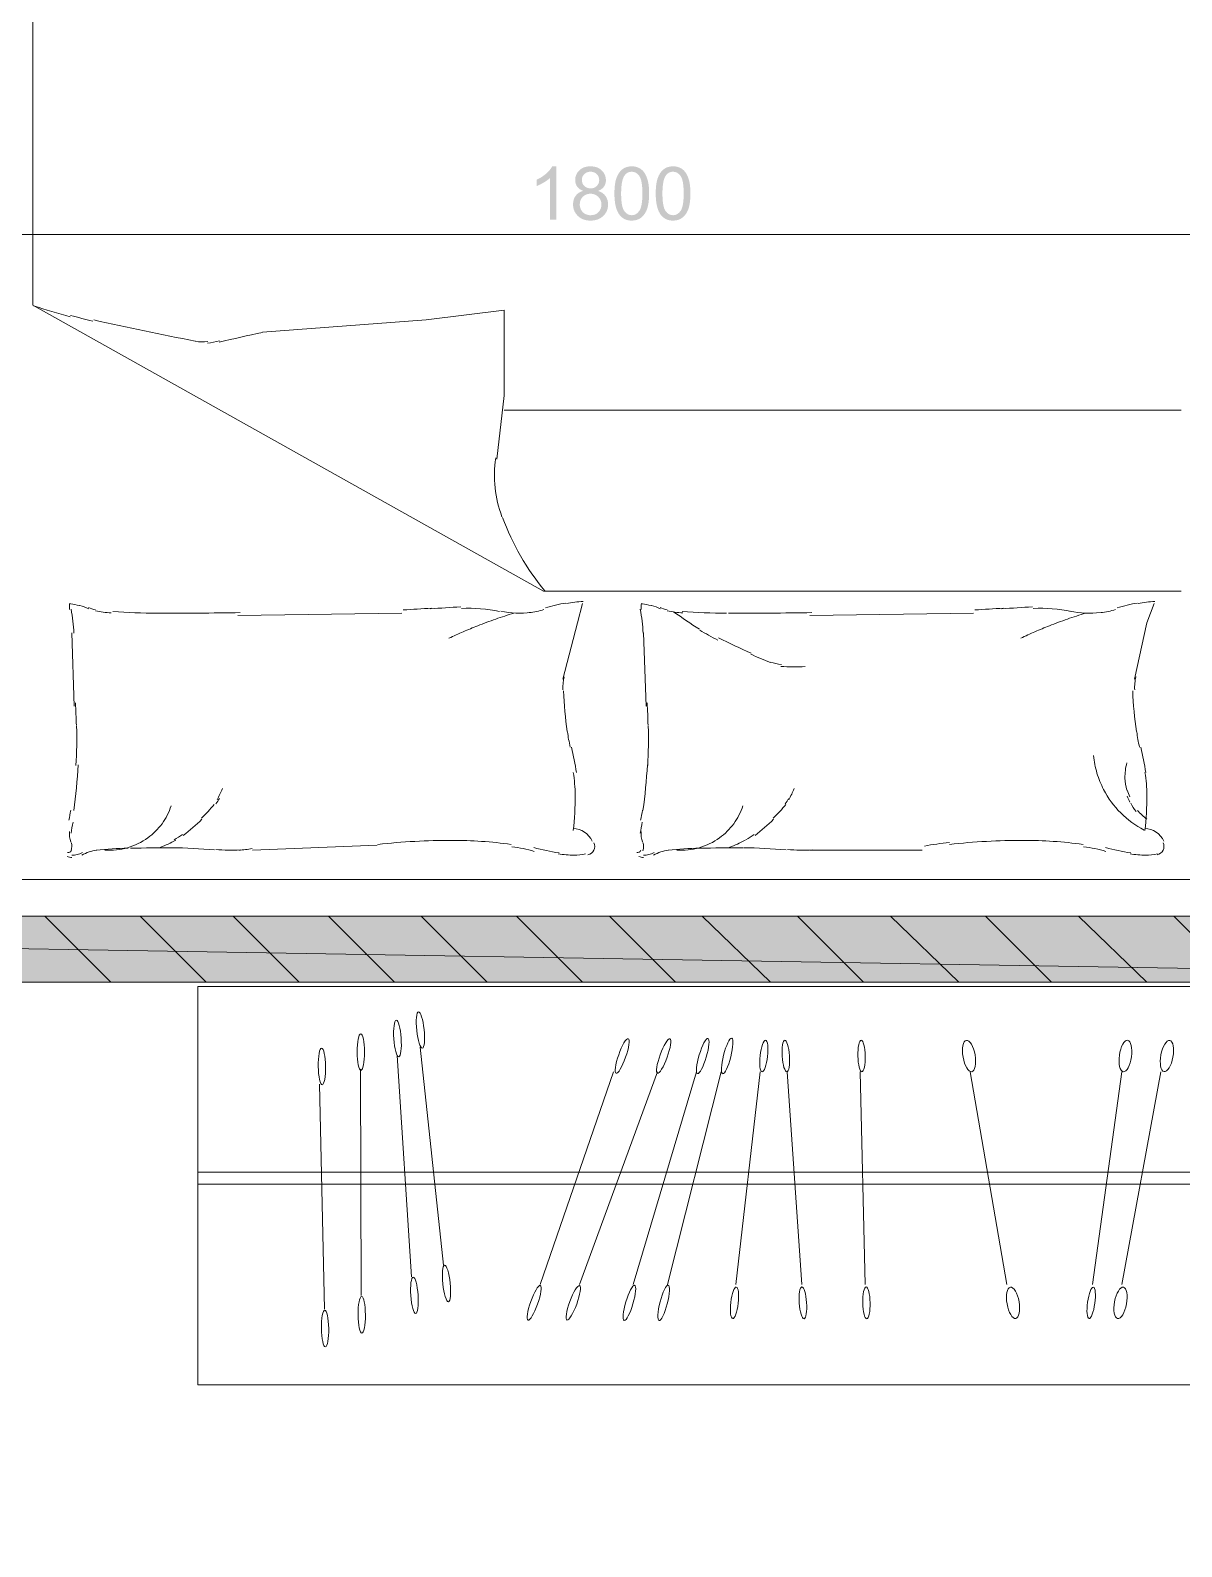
# Model space of a CAD drawing. Header units: inches. Extents: x 23 to 314, y 14 to 225.
# Drawn here: x 231.74 to 255.76, y 89.23 to 120.85 of the extents above; entities that cross this region are included whole.
import ezdxf

# ---------------------------------------------------------------- set-up
doc = ezdxf.new("R2010")
doc.units = ezdxf.units.IN
for name, color, linetype in [('BUYSER', 7, 'Continuous'), ('DIM', 7, 'Continuous'), ('KAHUYQNER', 7, 'Continuous'), ('walls', 7, 'Continuous')]:
    doc.layers.add(name, color=color, linetype=linetype)

msp = doc.modelspace()

# ---------------------------------------------------------------- hatches: boundary and pattern name
at = {"layer": 'BUYSER', "true_color": 0x939598, "transparency": 33554687}
msp.add_hatch(color=252, dxfattribs=at).paths.add_polyline_path([(273.026, 101.002), (191.222, 101.002), (191.222, 102.379), (273.026, 102.379)], flags=0)
at = {"layer": 'DIM', "true_color": 0x6ec1dd, "transparency": 33554687}
h = msp.add_hatch(color=133, dxfattribs=at)
edge = h.paths.add_edge_path(flags=0)
edge.add_spline(control_points=[(242.717, 116.905), (242.717, 116.905), (242.581, 116.905), (242.581, 116.905), (242.581, 116.905), (242.581, 117.772), (242.581, 117.772), (242.549, 117.742), (242.506, 117.711), (242.452, 117.68), (242.399, 117.648), (242.351, 117.624), (242.308, 117.608), (242.308, 117.608), (242.308, 117.74), (242.308, 117.74), (242.384, 117.776), (242.451, 117.819), (242.508, 117.87), (242.564, 117.92), (242.605, 117.97), (242.629, 118.018), (242.629, 118.018), (242.717, 118.018), (242.717, 118.018), (242.717, 118.018), (242.717, 116.905), (242.717, 116.905)], knot_values=[0, 0, 0, 0, 1, 1, 1, 2, 2, 2, 3, 3, 3, 4, 4, 4, 5, 5, 5, 6, 6, 6, 7, 7, 7, 8, 8, 8, 9, 9, 9, 9], degree=3, periodic=1)
h = msp.add_hatch(color=133, dxfattribs=at)
edge = h.paths.add_edge_path(flags=0)
edge.add_spline(control_points=[(243.275, 117.506), (243.22, 117.526), (243.178, 117.556), (243.15, 117.594), (243.123, 117.632), (243.109, 117.678), (243.109, 117.732), (243.109, 117.812), (243.138, 117.88), (243.196, 117.935), (243.254, 117.991), (243.331, 118.018), (243.427, 118.018), (243.525, 118.018), (243.603, 117.99), (243.661, 117.934), (243.72, 117.878), (243.75, 117.809), (243.75, 117.729), (243.75, 117.678), (243.736, 117.633), (243.71, 117.595), (243.683, 117.557), (243.642, 117.527), (243.586, 117.506), (243.654, 117.484), (243.706, 117.449), (243.742, 117.399), (243.777, 117.349), (243.795, 117.29), (243.795, 117.222), (243.795, 117.127), (243.761, 117.048), (243.694, 116.983), (243.627, 116.918), (243.539, 116.886), (243.43, 116.886), (243.321, 116.886), (243.232, 116.918), (243.165, 116.983), (243.098, 117.048), (243.064, 117.129), (243.064, 117.225), (243.064, 117.297), (243.082, 117.357), (243.119, 117.405), (243.155, 117.454), (243.207, 117.488), (243.275, 117.506)], knot_values=[0, 0, 0, 0, 1, 1, 1, 2, 2, 2, 3, 3, 3, 4, 4, 4, 5, 5, 5, 6, 6, 6, 7, 7, 7, 8, 8, 8, 9, 9, 9, 10, 10, 10, 11, 11, 11, 12, 12, 12, 13, 13, 13, 14, 14, 14, 15, 15, 15, 16, 16, 16, 16], degree=3, periodic=1)
edge = h.paths.add_edge_path(flags=0)
edge.add_spline(control_points=[(243.204, 117.225), (243.204, 117.187), (243.213, 117.149), (243.231, 117.113), (243.249, 117.076), (243.277, 117.047), (243.313, 117.027), (243.35, 117.008), (243.389, 116.998), (243.431, 116.998), (243.497, 116.998), (243.55, 117.019), (243.593, 117.06), (243.635, 117.102), (243.656, 117.156), (243.656, 117.22), (243.656, 117.285), (243.634, 117.339), (243.59, 117.382), (243.546, 117.425), (243.492, 117.447), (243.427, 117.447), (243.363, 117.447), (243.311, 117.426), (243.268, 117.383), (243.225, 117.341), (243.204, 117.288), (243.204, 117.225)], knot_values=[0, 0, 0, 0, 1, 1, 1, 2, 2, 2, 3, 3, 3, 4, 4, 4, 5, 5, 5, 6, 6, 6, 7, 7, 7, 8, 8, 8, 9, 9, 9, 9], degree=3, periodic=1)
edge = h.paths.add_edge_path(flags=0)
edge.add_spline(control_points=[(243.248, 117.737), (243.248, 117.685), (243.265, 117.642), (243.298, 117.609), (243.332, 117.575), (243.376, 117.558), (243.43, 117.558), (243.483, 117.558), (243.526, 117.575), (243.559, 117.608), (243.593, 117.642), (243.61, 117.682), (243.61, 117.729), (243.61, 117.779), (243.592, 117.821), (243.558, 117.855), (243.523, 117.889), (243.48, 117.906), (243.429, 117.906), (243.377, 117.906), (243.334, 117.89), (243.3, 117.856), (243.265, 117.823), (243.248, 117.783), (243.248, 117.737)], knot_values=[0, 0, 0, 0, 1, 1, 1, 2, 2, 2, 3, 3, 3, 4, 4, 4, 5, 5, 5, 6, 6, 6, 7, 7, 7, 8, 8, 8, 8], degree=3, periodic=1)
h = msp.add_hatch(color=133, dxfattribs=at)
edge = h.paths.add_edge_path(flags=0)
edge.add_spline(control_points=[(243.927, 117.452), (243.927, 117.517), (243.931, 117.576), (243.937, 117.629), (243.944, 117.682), (243.954, 117.728), (243.967, 117.768), (243.995, 117.848), (244.035, 117.909), (244.088, 117.953), (244.141, 117.997), (244.208, 118.018), (244.289, 118.018), (244.348, 118.018), (244.4, 118.006), (244.445, 117.982), (244.49, 117.959), (244.527, 117.924), (244.556, 117.879), (244.585, 117.834), (244.608, 117.779), (244.625, 117.714), (244.642, 117.649), (244.651, 117.562), (244.651, 117.452), (244.651, 117.32), (244.637, 117.215), (244.611, 117.136), (244.584, 117.057), (244.544, 116.996), (244.491, 116.952), (244.437, 116.908), (244.37, 116.886), (244.289, 116.886), (244.182, 116.886), (244.098, 116.924), (244.037, 117.001), (243.964, 117.093), (243.927, 117.244), (243.927, 117.452)], knot_values=[0, 0, 0, 0, 1, 1, 1, 2, 2, 2, 3, 3, 3, 4, 4, 4, 5, 5, 5, 6, 6, 6, 7, 7, 7, 8, 8, 8, 9, 9, 9, 10, 10, 10, 11, 11, 11, 12, 12, 12, 13, 13, 13, 13], degree=3, periodic=1)
edge = h.paths.add_edge_path(flags=0)
edge.add_spline(control_points=[(244.067, 117.452), (244.067, 117.271), (244.088, 117.15), (244.131, 117.089), (244.173, 117.028), (244.226, 116.998), (244.289, 116.998), (244.351, 116.998), (244.403, 117.028), (244.446, 117.089), (244.489, 117.15), (244.511, 117.271), (244.511, 117.452), (244.511, 117.634), (244.489, 117.756), (244.447, 117.816), (244.404, 117.876), (244.351, 117.906), (244.287, 117.906), (244.225, 117.906), (244.175, 117.879), (244.138, 117.826), (244.091, 117.759), (244.067, 117.634), (244.067, 117.452)], knot_values=[0, 0, 0, 0, 1, 1, 1, 2, 2, 2, 3, 3, 3, 4, 4, 4, 5, 5, 5, 6, 6, 6, 7, 7, 7, 8, 8, 8, 8], degree=3, periodic=1)
h = msp.add_hatch(color=133, dxfattribs=at)
edge = h.paths.add_edge_path(flags=0)
edge.add_spline(control_points=[(244.789, 117.452), (244.789, 117.517), (244.792, 117.576), (244.799, 117.629), (244.805, 117.682), (244.815, 117.728), (244.829, 117.768), (244.856, 117.848), (244.897, 117.909), (244.95, 117.953), (245.003, 117.997), (245.07, 118.018), (245.151, 118.018), (245.21, 118.018), (245.262, 118.006), (245.307, 117.982), (245.352, 117.959), (245.389, 117.924), (245.418, 117.879), (245.447, 117.834), (245.47, 117.779), (245.487, 117.714), (245.504, 117.649), (245.512, 117.562), (245.512, 117.452), (245.512, 117.32), (245.499, 117.215), (245.473, 117.136), (245.446, 117.057), (245.406, 116.996), (245.352, 116.952), (245.299, 116.908), (245.231, 116.886), (245.151, 116.886), (245.044, 116.886), (244.96, 116.924), (244.899, 117.001), (244.825, 117.093), (244.789, 117.244), (244.789, 117.452)], knot_values=[0, 0, 0, 0, 1, 1, 1, 2, 2, 2, 3, 3, 3, 4, 4, 4, 5, 5, 5, 6, 6, 6, 7, 7, 7, 8, 8, 8, 9, 9, 9, 10, 10, 10, 11, 11, 11, 12, 12, 12, 13, 13, 13, 13], degree=3, periodic=1)
edge = h.paths.add_edge_path(flags=0)
edge.add_spline(control_points=[(244.929, 117.452), (244.929, 117.271), (244.95, 117.15), (244.992, 117.089), (245.035, 117.028), (245.088, 116.998), (245.151, 116.998), (245.212, 116.998), (245.265, 117.028), (245.308, 117.089), (245.351, 117.15), (245.372, 117.271), (245.372, 117.452), (245.372, 117.634), (245.351, 117.756), (245.308, 117.816), (245.266, 117.876), (245.213, 117.906), (245.149, 117.906), (245.087, 117.906), (245.037, 117.879), (244.999, 117.826), (244.952, 117.759), (244.929, 117.634), (244.929, 117.452)], knot_values=[0, 0, 0, 0, 1, 1, 1, 2, 2, 2, 3, 3, 3, 4, 4, 4, 5, 5, 5, 6, 6, 6, 7, 7, 7, 8, 8, 8, 8], degree=3, periodic=1)

# ---------------------------------------------------------------- linework, layer by layer
at = {"layer": 'BUYSER', "color": 252, "linetype": 'Continuous', "lineweight": 5, "true_color": 0x939598}
for points in [[(273.026, 101.002), (273.026, 102.379), (191.222, 102.379)], [(273.026, 101.002), (191.222, 101.002), (191.222, 102.379)], [(191.222, 102.379), (273.026, 101.002)]]:
    msp.add_lwpolyline(points, dxfattribs=at)
at = {"layer": 'BUYSER', "color": 251, "linetype": 'Continuous', "lineweight": 5, "true_color": 0x636466}
for points in [[(233.424, 101.002), (232.048, 102.379)], [(235.412, 101.002), (234.036, 102.379)], [(237.349, 101.002), (235.972, 102.379)], [(239.336, 101.002), (237.96, 102.379)], [(241.273, 101.002), (239.897, 102.379)], [(243.261, 101.002), (241.885, 102.379)], [(245.198, 101.002), (243.821, 102.379)], [(247.185, 101.002), (245.758, 102.379)], [(249.122, 101.002), (247.746, 102.379)], [(251.11, 101.002), (249.683, 102.379)], [(253.047, 101.002), (251.671, 102.379)], [(255.035, 101.002), (253.607, 102.379)], [(256.971, 101.002), (255.595, 102.379)]]:
    msp.add_lwpolyline(points, dxfattribs=at)
at = {"layer": 'DIM', "color": 133, "linetype": 'Continuous', "lineweight": 5, "true_color": 0x6ec1dd}
msp.add_lwpolyline([(256.36, 103.806), (256.36, 116.599), (231.436, 116.599)], dxfattribs=at)
at = {"layer": 'KAHUYQNER', "color": 8, "linetype": 'Continuous', "lineweight": 5, "true_color": 0x767676}
for points in [[(231.793, 131.074), (231.793, 115.121)], [(242.445, 109.157), (231.793, 115.121)], [(239.999, 114.815), (236.584, 114.56)], [(241.63, 115.019), (239.999, 114.815)], [(241.63, 113.235), (241.63, 115.019)], [(241.477, 111.91), (241.63, 113.235)], [(255.748, 112.929), (241.63, 112.929)], [(242.445, 109.157), (255.748, 109.157)], [(243.261, 108.902), (243.159, 108.495)], [(255.187, 108.902), (255.035, 108.495)], [(236.074, 108.648), (239.489, 108.699)], [(243.159, 108.495), (242.853, 107.322)], [(248.001, 108.648), (251.416, 108.699)], [(255.035, 108.495), (254.78, 107.322)], [(232.659, 106.762), (232.608, 108.291)], [(244.586, 106.762), (244.535, 108.291)], [(238.979, 103.857), (236.38, 103.755)], [(248.001, 103.755), (250.345, 103.755)], [(256.36, 103.143), (231.436, 103.143)], [(256.36, 102.379), (231.436, 102.379)], [(240.363, 95.103), (239.875, 99.65)], [(239.694, 94.855), (239.397, 99.473)], [(238.642, 94.466), (238.632, 99.19)], [(242.38, 94.696), (243.909, 99.131)], [(243.196, 94.696), (244.827, 99.131)], [(244.317, 94.696), (245.642, 99.131)], [(245.031, 94.696), (246.152, 99.131)], [(246.967, 99.131), (246.458, 94.696)], [(247.528, 99.131), (247.834, 94.696)], [(249.057, 99.131), (249.159, 94.696)], [(251.351, 99.131), (252.115, 94.696)], [(253.899, 94.696), (254.511, 99.131)], [(254.511, 94.696), (255.326, 99.131)], [(237.878, 94.183), (237.772, 98.872)], [(270.362, 97.041), (235.239, 97.041)], [(270.362, 96.786), (235.239, 96.786)]]:
    msp.add_lwpolyline(points, dxfattribs=at)
msp.add_lwpolyline([(235.239, 92.607), (270.362, 92.607), (270.362, 100.915), (235.239, 100.915), (235.239, 92.607)], close=True, dxfattribs=at)
at = {"layer": 'KAHUYQNER', "color": 133, "linetype": 'Continuous', "lineweight": 5, "true_color": 0x6ec1dd}
msp.add_lwpolyline([(242.278, 100.915), (249.975, 100.915)], dxfattribs=at)
at = {"layer": 'KAHUYQNER', "color": 8, "linetype": 'Continuous', "lineweight": 5, "true_color": 0x767676}
for points in [[(231.81, 115.108), (232.064, 115.026), (232.319, 114.949), (232.576, 114.876)], [(232.583, 114.91), (232.736, 114.866), (232.89, 114.826), (233.045, 114.79)], [(233.067, 114.815), (233.77, 114.654), (234.475, 114.507), (235.184, 114.373)], [(236.584, 114.552), (236.283, 114.49), (235.983, 114.423), (235.683, 114.353)], [(235.188, 114.37), (235.272, 114.354), (235.357, 114.352), (235.442, 114.363)], [(235.44, 114.329), (235.525, 114.341), (235.608, 114.356), (235.691, 114.376)], [(241.451, 111.935), (241.392, 111.522), (241.437, 111.101), (241.58, 110.709)], [(241.593, 110.696), (241.797, 110.139), (242.096, 109.62), (242.475, 109.163)], [(232.569, 108.907), (232.557, 108.865), (232.554, 108.82), (232.562, 108.777)], [(232.765, 108.855), (232.704, 108.873), (232.641, 108.885), (232.579, 108.893)], [(232.96, 108.786), (232.9, 108.817), (232.838, 108.842), (232.773, 108.861)], [(232.953, 108.82), (233.001, 108.796), (233.051, 108.777), (233.104, 108.766)], [(239.519, 108.767), (239.717, 108.776), (239.914, 108.788), (240.111, 108.804)], [(240.721, 108.829), (240.509, 108.819), (240.297, 108.805), (240.085, 108.788)], [(241.529, 108.736), (241.269, 108.789), (241.003, 108.81), (240.738, 108.797)], [(242.914, 108.91), (242.77, 108.886), (242.627, 108.852), (242.487, 108.808)], [(243.275, 108.944), (243.157, 108.936), (243.04, 108.922), (242.924, 108.902)], [(244.496, 108.907), (244.483, 108.865), (244.481, 108.82), (244.488, 108.777)], [(244.691, 108.855), (244.63, 108.873), (244.568, 108.885), (244.505, 108.893)], [(244.887, 108.786), (244.827, 108.817), (244.764, 108.842), (244.7, 108.861)], [(244.88, 108.82), (244.928, 108.796), (244.978, 108.777), (245.03, 108.766)], [(251.446, 108.767), (251.643, 108.776), (251.841, 108.788), (252.038, 108.804)], [(252.648, 108.829), (252.436, 108.819), (252.224, 108.805), (252.012, 108.788)], [(253.456, 108.736), (253.196, 108.789), (252.93, 108.81), (252.665, 108.797)], [(254.841, 108.91), (254.696, 108.886), (254.554, 108.852), (254.414, 108.808)], [(255.201, 108.944), (255.084, 108.936), (254.967, 108.922), (254.85, 108.902)], [(232.651, 108.283), (232.641, 108.451), (232.621, 108.619), (232.592, 108.785)], [(233.103, 108.749), (233.209, 108.725), (233.317, 108.709), (233.426, 108.703)], [(233.463, 108.73), (233.771, 108.711), (234.08, 108.7), (234.388, 108.699)], [(234.379, 108.7), (234.96, 108.697), (235.54, 108.7), (236.121, 108.71)], [(241.45, 108.575), (241.324, 108.531), (241.2, 108.485), (241.076, 108.436)], [(241.83, 108.7), (241.702, 108.661), (241.576, 108.619), (241.45, 108.575)], [(241.558, 108.739), (241.765, 108.697), (241.977, 108.688), (242.187, 108.711)], [(242.147, 108.709), (242.252, 108.721), (242.355, 108.743), (242.456, 108.774)], [(244.527, 108.283), (244.516, 108.451), (244.497, 108.619), (244.467, 108.785)], [(245.03, 108.749), (245.136, 108.725), (245.244, 108.709), (245.352, 108.703)], [(245.163, 108.727), (245.339, 108.6), (245.519, 108.478), (245.703, 108.363)], [(245.338, 108.73), (245.646, 108.711), (245.955, 108.7), (246.264, 108.699)], [(246.306, 108.7), (246.886, 108.697), (247.467, 108.7), (248.047, 108.71)], [(253.377, 108.575), (253.251, 108.531), (253.126, 108.485), (253.002, 108.436)], [(253.756, 108.7), (253.629, 108.661), (253.502, 108.619), (253.377, 108.575)], [(253.433, 108.739), (253.64, 108.697), (253.853, 108.688), (254.062, 108.711)], [(254.073, 108.709), (254.178, 108.721), (254.282, 108.743), (254.383, 108.774)], [(240.774, 108.311), (240.674, 108.268), (240.574, 108.223), (240.475, 108.176)], [(241.076, 108.436), (240.974, 108.396), (240.874, 108.354), (240.774, 108.311)], [(245.708, 108.347), (245.829, 108.271), (245.954, 108.201), (246.082, 108.137)], [(246.1, 108.185), (246.325, 108.073), (246.551, 107.965), (246.779, 107.862)], [(252.7, 108.311), (252.6, 108.268), (252.501, 108.223), (252.402, 108.176)], [(253.002, 108.436), (252.901, 108.396), (252.8, 108.354), (252.7, 108.311)], [(246.77, 107.843), (246.906, 107.782), (247.044, 107.725), (247.183, 107.672)], [(247.187, 107.679), (247.258, 107.652), (247.333, 107.636), (247.41, 107.63)], [(247.399, 107.587), (247.568, 107.575), (247.737, 107.574), (247.905, 107.585)], [(242.881, 107.373), (242.859, 107.284), (242.85, 107.192), (242.854, 107.1)], [(254.808, 107.373), (254.786, 107.284), (254.776, 107.192), (254.781, 107.1)], [(242.863, 107.076), (242.876, 106.792), (242.903, 106.508), (242.942, 106.227)], [(254.739, 107.076), (254.752, 106.792), (254.778, 106.508), (254.818, 106.227)], [(232.703, 106.358), (232.698, 106.515), (232.692, 106.671), (232.683, 106.828)], [(244.629, 106.358), (244.625, 106.515), (244.618, 106.671), (244.61, 106.828)], [(232.694, 105.521), (232.71, 105.794), (232.714, 106.068), (232.707, 106.341)], [(244.621, 105.521), (244.637, 105.794), (244.641, 106.068), (244.633, 106.341)], [(242.947, 106.224), (242.962, 106.118), (242.981, 106.012), (243.004, 105.907)], [(254.823, 106.224), (254.838, 106.118), (254.857, 106.012), (254.879, 105.907)], [(243.137, 105.375), (243.107, 105.551), (243.073, 105.726), (243.035, 105.901)], [(253.923, 105.728), (253.935, 105.605), (253.959, 105.482), (253.994, 105.363)], [(255.013, 105.375), (254.983, 105.551), (254.949, 105.726), (254.911, 105.901)], [(232.648, 104.585), (232.69, 104.9), (232.721, 105.216), (232.739, 105.534)], [(243.108, 104.901), (243.108, 105.061), (243.094, 105.22), (243.068, 105.377)], [(244.523, 104.585), (244.566, 104.9), (244.596, 105.216), (244.615, 105.534)], [(253.994, 105.363), (254.03, 105.244), (254.076, 105.128), (254.133, 105.018)], [(254.617, 105.575), (254.59, 105.471), (254.576, 105.365), (254.576, 105.258)], [(255.035, 104.901), (255.035, 105.061), (255.021, 105.22), (254.994, 105.377)], [(235.64, 104.807), (235.681, 104.883), (235.718, 104.96), (235.751, 105.039)], [(247.567, 104.807), (247.607, 104.883), (247.644, 104.96), (247.678, 105.039)], [(254.133, 105.018), (254.227, 104.838), (254.347, 104.674), (254.49, 104.531)], [(254.576, 105.258), (254.576, 105.172), (254.59, 105.086), (254.618, 105.004)], [(254.625, 105.01), (254.641, 104.963), (254.658, 104.916), (254.676, 104.87)], [(235.314, 104.423), (235.408, 104.514), (235.496, 104.61), (235.578, 104.711)], [(235.615, 104.723), (235.642, 104.756), (235.666, 104.792), (235.686, 104.83)], [(243.068, 104.163), (243.095, 104.408), (243.108, 104.655), (243.108, 104.901)], [(247.24, 104.423), (247.334, 104.514), (247.423, 104.61), (247.505, 104.711)], [(247.491, 104.723), (247.518, 104.756), (247.541, 104.792), (247.562, 104.83)], [(254.625, 104.88), (254.642, 104.84), (254.659, 104.8), (254.678, 104.76)], [(254.698, 104.738), (254.728, 104.675), (254.766, 104.617), (254.812, 104.565)], [(254.994, 104.163), (255.021, 104.408), (255.035, 104.655), (255.035, 104.901)], [(232.548, 104.381), (232.563, 104.449), (232.575, 104.518), (232.584, 104.588)], [(234.489, 104.308), (234.571, 104.421), (234.636, 104.546), (234.68, 104.678)], [(234.934, 104.062), (235.069, 104.168), (235.198, 104.281), (235.322, 104.399)], [(244.474, 104.381), (244.489, 104.449), (244.501, 104.518), (244.511, 104.588)], [(246.415, 104.308), (246.498, 104.421), (246.562, 104.546), (246.606, 104.678)], [(246.861, 104.062), (246.995, 104.168), (247.124, 104.281), (247.248, 104.399)], [(254.49, 104.531), (254.634, 104.388), (254.798, 104.268), (254.979, 104.176)], [(254.837, 104.585), (254.897, 104.518), (254.963, 104.457), (255.035, 104.404)], [(232.562, 104.147), (232.551, 104.073), (232.56, 103.997), (232.587, 103.928)], [(232.633, 104.338), (232.616, 104.262), (232.603, 104.184), (232.592, 104.107)], [(234.194, 104.014), (234.307, 104.096), (234.406, 104.195), (234.489, 104.308)], [(234.743, 103.972), (234.803, 104.004), (234.861, 104.04), (234.914, 104.082)], [(243.465, 103.946), (243.388, 104.098), (243.238, 104.199), (243.069, 104.212)], [(244.509, 104.338), (244.492, 104.262), (244.478, 104.184), (244.467, 104.107)], [(244.488, 104.147), (244.478, 104.073), (244.487, 103.997), (244.514, 103.928)], [(246.121, 104.014), (246.233, 104.096), (246.333, 104.195), (246.415, 104.308)], [(246.67, 103.972), (246.73, 104.004), (246.787, 104.04), (246.84, 104.082)], [(255.391, 103.946), (255.315, 104.098), (255.165, 104.199), (254.995, 104.212)], [(232.516, 103.705), (232.552, 103.698), (232.589, 103.717), (232.603, 103.752)], [(232.592, 103.745), (232.614, 103.8), (232.614, 103.86), (232.593, 103.915)], [(233.127, 103.752), (233.018, 103.742), (232.912, 103.707), (232.818, 103.651)], [(233.784, 103.799), (233.562, 103.792), (233.34, 103.778), (233.119, 103.758)], [(233.299, 103.758), (233.458, 103.747), (233.617, 103.763), (233.769, 103.807)], [(233.769, 103.807), (233.922, 103.85), (234.066, 103.92), (234.194, 104.014)], [(234.728, 103.805), (234.429, 103.808), (234.13, 103.804), (233.831, 103.794)], [(234.449, 103.814), (234.561, 103.857), (234.671, 103.906), (234.778, 103.961)], [(235.584, 103.763), (235.287, 103.788), (234.99, 103.802), (234.693, 103.805)], [(235.612, 103.769), (235.782, 103.754), (235.953, 103.751), (236.124, 103.759)], [(236.092, 103.757), (236.186, 103.761), (236.279, 103.771), (236.372, 103.788)], [(240.534, 103.959), (240.019, 103.959), (239.504, 103.931), (238.991, 103.877)], [(241.776, 103.877), (241.364, 103.931), (240.949, 103.959), (240.534, 103.959)], [(242.255, 103.731), (242.102, 103.775), (241.946, 103.807), (241.788, 103.828)], [(242.247, 103.81), (242.419, 103.762), (242.594, 103.724), (242.771, 103.698)], [(244.392, 103.705), (244.428, 103.698), (244.465, 103.717), (244.479, 103.752)], [(244.518, 103.745), (244.54, 103.8), (244.541, 103.86), (244.519, 103.915)], [(245.053, 103.752), (244.944, 103.742), (244.839, 103.707), (244.744, 103.651)], [(245.711, 103.799), (245.489, 103.792), (245.267, 103.778), (245.046, 103.758)], [(245.226, 103.758), (245.384, 103.747), (245.543, 103.763), (245.696, 103.807)], [(245.696, 103.807), (245.849, 103.85), (245.992, 103.92), (246.121, 104.014)], [(246.604, 103.805), (246.305, 103.808), (246.005, 103.804), (245.706, 103.794)], [(246.324, 103.814), (246.437, 103.857), (246.547, 103.906), (246.654, 103.961)], [(247.51, 103.763), (247.214, 103.788), (246.917, 103.802), (246.619, 103.805)], [(247.539, 103.769), (247.709, 103.754), (247.88, 103.751), (248.051, 103.759)], [(250.915, 103.917), (250.74, 103.898), (250.566, 103.873), (250.393, 103.842)], [(252.461, 103.959), (251.945, 103.959), (251.43, 103.931), (250.918, 103.877)], [(253.703, 103.877), (253.291, 103.931), (252.876, 103.959), (252.461, 103.959)], [(254.182, 103.731), (254.029, 103.775), (253.873, 103.807), (253.715, 103.828)], [(254.174, 103.81), (254.346, 103.762), (254.521, 103.724), (254.698, 103.698)], [(232.511, 103.625), (232.542, 103.613), (232.575, 103.605), (232.609, 103.603)], [(232.605, 103.654), (232.683, 103.648), (232.761, 103.666), (232.829, 103.706)], [(242.757, 103.677), (242.865, 103.661), (242.974, 103.653), (243.082, 103.653)], [(243.082, 103.653), (243.164, 103.653), (243.246, 103.661), (243.327, 103.677)], [(244.438, 103.625), (244.469, 103.613), (244.502, 103.605), (244.536, 103.603)], [(244.532, 103.654), (244.61, 103.648), (244.688, 103.666), (244.755, 103.706)], [(254.684, 103.677), (254.791, 103.661), (254.9, 103.653), (255.009, 103.653)], [(255.009, 103.653), (255.091, 103.653), (255.173, 103.661), (255.253, 103.677)]]:
    msp.add_open_spline(points, degree=3, dxfattribs=at)
for points, knots in [([(243.372, 103.656), (243.427, 103.667), (243.473, 103.703), (243.498, 103.753), (243.522, 103.803), (243.522, 103.861), (243.497, 103.911)], [0, 0, 0, 0, 1, 1, 1, 2, 2, 2, 2]), ([(255.248, 103.656), (255.302, 103.667), (255.349, 103.703), (255.373, 103.753), (255.398, 103.803), (255.397, 103.861), (255.372, 103.911)], [0, 0, 0, 0, 1, 1, 1, 2, 2, 2, 2]), ([(239.92, 99.625), (239.962, 99.63), (239.978, 99.803), (239.956, 100.013), (239.933, 100.223), (239.881, 100.39), (239.84, 100.386), (239.798, 100.381), (239.781, 100.207), (239.804, 99.997), (239.826, 99.787), (239.878, 99.621), (239.92, 99.625)], [0, 0, 0, 0, 1, 1, 1, 2, 2, 2, 3, 3, 3, 4, 4, 4, 4]), ([(239.427, 99.447), (239.469, 99.45), (239.492, 99.623), (239.478, 99.833), (239.464, 100.044), (239.418, 100.213), (239.376, 100.21), (239.334, 100.207), (239.311, 100.034), (239.325, 99.823), (239.339, 99.613), (239.385, 99.444), (239.427, 99.447)], [0, 0, 0, 0, 1, 1, 1, 2, 2, 2, 3, 3, 3, 4, 4, 4, 4]), ([(237.831, 98.862), (237.873, 98.863), (237.904, 99.035), (237.901, 99.246), (237.897, 99.457), (237.86, 99.627), (237.818, 99.627), (237.776, 99.626), (237.744, 99.454), (237.748, 99.243), (237.751, 99.032), (237.789, 98.862), (237.831, 98.862)], [0, 0, 0, 0, 1, 1, 1, 2, 2, 2, 3, 3, 3, 4, 4, 4, 4]), ([(238.639, 99.163), (238.681, 99.163), (238.714, 99.335), (238.713, 99.546), (238.712, 99.757), (238.677, 99.928), (238.635, 99.928), (238.593, 99.927), (238.559, 99.756), (238.56, 99.545), (238.561, 99.334), (238.596, 99.163), (238.639, 99.163)], [0, 0, 0, 0, 1, 1, 1, 2, 2, 2, 3, 3, 3, 4, 4, 4, 4]), ([(243.961, 99.101), (244.001, 99.087), (244.09, 99.237), (244.16, 99.437), (244.23, 99.636), (244.254, 99.809), (244.214, 99.823), (244.175, 99.837), (244.085, 99.687), (244.016, 99.487), (243.946, 99.288), (243.921, 99.115), (243.961, 99.101)], [0, 0, 0, 0, 1, 1, 1, 2, 2, 2, 3, 3, 3, 4, 4, 4, 4]), ([(244.823, 99.103), (244.863, 99.088), (244.954, 99.237), (245.026, 99.436), (245.098, 99.634), (245.125, 99.807), (245.085, 99.821), (245.046, 99.836), (244.955, 99.687), (244.882, 99.488), (244.81, 99.29), (244.783, 99.117), (244.823, 99.103)], [0, 0, 0, 0, 1, 1, 1, 2, 2, 2, 3, 3, 3, 4, 4, 4, 4]), ([(245.661, 99.095), (245.702, 99.083), (245.783, 99.238), (245.843, 99.44), (245.903, 99.643), (245.919, 99.817), (245.878, 99.829), (245.838, 99.841), (245.756, 99.686), (245.696, 99.484), (245.636, 99.281), (245.621, 99.107), (245.661, 99.095)], [0, 0, 0, 0, 1, 1, 1, 2, 2, 2, 3, 3, 3, 4, 4, 4, 4]), ([(246.185, 99.092), (246.226, 99.081), (246.301, 99.239), (246.353, 99.443), (246.406, 99.648), (246.415, 99.822), (246.374, 99.832), (246.333, 99.843), (246.257, 99.685), (246.205, 99.481), (246.153, 99.276), (246.144, 99.102), (246.185, 99.092)], [0, 0, 0, 0, 1, 1, 1, 2, 2, 2, 3, 3, 3, 4, 4, 4, 4]), ([(247.006, 99.133), (247.048, 99.128), (247.099, 99.272), (247.12, 99.453), (247.141, 99.635), (247.123, 99.786), (247.081, 99.791), (247.04, 99.796), (246.989, 99.652), (246.968, 99.471), (246.947, 99.289), (246.964, 99.138), (247.006, 99.133)], [0, 0, 0, 0, 1, 1, 1, 2, 2, 2, 3, 3, 3, 4, 4, 4, 4]), ([(247.525, 99.131), (247.567, 99.134), (247.591, 99.285), (247.579, 99.467), (247.566, 99.65), (247.522, 99.795), (247.48, 99.793), (247.438, 99.79), (247.414, 99.639), (247.426, 99.457), (247.439, 99.274), (247.483, 99.129), (247.525, 99.131)], [0, 0, 0, 0, 1, 1, 1, 2, 2, 2, 3, 3, 3, 4, 4, 4, 4]), ([(249.089, 99.131), (249.132, 99.132), (249.163, 99.281), (249.159, 99.464), (249.155, 99.647), (249.118, 99.794), (249.076, 99.793), (249.034, 99.792), (249.002, 99.643), (249.006, 99.46), (249.01, 99.277), (249.047, 99.13), (249.089, 99.131)], [0, 0, 0, 0, 1, 1, 1, 2, 2, 2, 3, 3, 3, 4, 4, 4, 4]), ([(251.381, 99.135), (251.451, 99.147), (251.482, 99.303), (251.451, 99.484), (251.42, 99.664), (251.338, 99.8), (251.269, 99.789), (251.2, 99.777), (251.169, 99.621), (251.2, 99.44), (251.231, 99.26), (251.312, 99.124), (251.381, 99.135)], [0, 0, 0, 0, 1, 1, 1, 2, 2, 2, 3, 3, 3, 4, 4, 4, 4]), ([(254.542, 99.134), (254.612, 99.124), (254.688, 99.263), (254.713, 99.445), (254.738, 99.626), (254.702, 99.781), (254.632, 99.79), (254.563, 99.8), (254.486, 99.661), (254.461, 99.479), (254.436, 99.298), (254.472, 99.143), (254.542, 99.134)], [0, 0, 0, 0, 1, 1, 1, 2, 2, 2, 3, 3, 3, 4, 4, 4, 4]), ([(255.393, 99.136), (255.462, 99.123), (255.545, 99.259), (255.579, 99.439), (255.612, 99.619), (255.583, 99.775), (255.514, 99.788), (255.445, 99.801), (255.362, 99.665), (255.328, 99.485), (255.295, 99.305), (255.324, 99.149), (255.393, 99.136)], [0, 0, 0, 0, 1, 1, 1, 2, 2, 2, 3, 3, 3, 4, 4, 4, 4]), ([(240.464, 94.338), (240.506, 94.342), (240.522, 94.516), (240.5, 94.726), (240.478, 94.936), (240.426, 95.102), (240.384, 95.098), (240.342, 95.093), (240.326, 94.92), (240.348, 94.71), (240.37, 94.5), (240.422, 94.333), (240.464, 94.338)], [0, 0, 0, 0, 1, 1, 1, 2, 2, 2, 3, 3, 3, 4, 4, 4, 4]), ([(239.78, 94.089), (239.823, 94.091), (239.845, 94.264), (239.831, 94.475), (239.817, 94.686), (239.772, 94.854), (239.73, 94.851), (239.687, 94.849), (239.665, 94.675), (239.679, 94.465), (239.693, 94.254), (239.738, 94.086), (239.78, 94.089)], [0, 0, 0, 0, 1, 1, 1, 2, 2, 2, 3, 3, 3, 4, 4, 4, 4]), ([(242.126, 93.954), (242.166, 93.94), (242.255, 94.09), (242.325, 94.289), (242.395, 94.488), (242.419, 94.661), (242.379, 94.675), (242.34, 94.689), (242.251, 94.539), (242.181, 94.34), (242.111, 94.14), (242.086, 93.968), (242.126, 93.954)], [0, 0, 0, 0, 1, 1, 1, 2, 2, 2, 3, 3, 3, 4, 4, 4, 4]), ([(242.937, 93.955), (242.977, 93.941), (243.068, 94.09), (243.14, 94.288), (243.212, 94.486), (243.239, 94.659), (243.199, 94.673), (243.16, 94.688), (243.069, 94.539), (242.996, 94.34), (242.924, 94.142), (242.898, 93.97), (242.937, 93.955)], [0, 0, 0, 0, 1, 1, 1, 2, 2, 2, 3, 3, 3, 4, 4, 4, 4]), ([(244.132, 93.948), (244.173, 93.936), (244.254, 94.09), (244.314, 94.292), (244.374, 94.495), (244.39, 94.669), (244.349, 94.681), (244.309, 94.693), (244.227, 94.538), (244.167, 94.336), (244.107, 94.133), (244.092, 93.96), (244.132, 93.948)], [0, 0, 0, 0, 1, 1, 1, 2, 2, 2, 3, 3, 3, 4, 4, 4, 4]), ([(244.86, 93.944), (244.901, 93.933), (244.976, 94.091), (245.028, 94.295), (245.08, 94.5), (245.089, 94.674), (245.049, 94.685), (245.008, 94.695), (244.932, 94.538), (244.88, 94.333), (244.828, 94.128), (244.819, 93.954), (244.86, 93.944)], [0, 0, 0, 0, 1, 1, 1, 2, 2, 2, 3, 3, 3, 4, 4, 4, 4]), ([(246.395, 93.985), (246.437, 93.98), (246.487, 94.124), (246.508, 94.306), (246.529, 94.487), (246.512, 94.639), (246.47, 94.643), (246.428, 94.648), (246.377, 94.505), (246.356, 94.323), (246.335, 94.141), (246.353, 93.99), (246.395, 93.985)], [0, 0, 0, 0, 1, 1, 1, 2, 2, 2, 3, 3, 3, 4, 4, 4, 4]), ([(247.882, 93.984), (247.924, 93.987), (247.948, 94.137), (247.936, 94.319), (247.923, 94.502), (247.879, 94.648), (247.837, 94.645), (247.794, 94.642), (247.77, 94.491), (247.783, 94.309), (247.796, 94.126), (247.84, 93.981), (247.882, 93.984)], [0, 0, 0, 0, 1, 1, 1, 2, 2, 2, 3, 3, 3, 4, 4, 4, 4]), ([(249.191, 93.983), (249.234, 93.984), (249.265, 94.133), (249.261, 94.316), (249.257, 94.499), (249.22, 94.646), (249.178, 94.645), (249.135, 94.645), (249.104, 94.496), (249.108, 94.313), (249.112, 94.13), (249.149, 93.982), (249.191, 93.983)], [0, 0, 0, 0, 1, 1, 1, 2, 2, 2, 3, 3, 3, 4, 4, 4, 4]), ([(252.299, 93.988), (252.368, 94), (252.399, 94.155), (252.368, 94.336), (252.337, 94.516), (252.256, 94.653), (252.187, 94.641), (252.117, 94.629), (252.086, 94.473), (252.117, 94.293), (252.148, 94.112), (252.229, 93.976), (252.299, 93.988)], [0, 0, 0, 0, 1, 1, 1, 2, 2, 2, 3, 3, 3, 4, 4, 4, 4]), ([(253.828, 93.986), (253.87, 93.98), (253.924, 94.123), (253.949, 94.304), (253.974, 94.485), (253.961, 94.637), (253.919, 94.642), (253.877, 94.648), (253.823, 94.506), (253.798, 94.325), (253.773, 94.143), (253.787, 93.992), (253.828, 93.986)], [0, 0, 0, 0, 1, 1, 1, 2, 2, 2, 3, 3, 3, 4, 4, 4, 4]), ([(254.425, 93.988), (254.494, 93.976), (254.577, 94.111), (254.61, 94.291), (254.644, 94.471), (254.615, 94.627), (254.546, 94.64), (254.477, 94.653), (254.393, 94.517), (254.36, 94.337), (254.327, 94.158), (254.355, 94.001), (254.425, 93.988)], [0, 0, 0, 0, 1, 1, 1, 2, 2, 2, 3, 3, 3, 4, 4, 4, 4]), ([(238.657, 93.681), (238.7, 93.681), (238.733, 93.852), (238.732, 94.063), (238.731, 94.274), (238.696, 94.445), (238.654, 94.445), (238.612, 94.445), (238.578, 94.274), (238.579, 94.063), (238.58, 93.851), (238.615, 93.68), (238.657, 93.681)], [0, 0, 0, 0, 1, 1, 1, 2, 2, 2, 3, 3, 3, 4, 4, 4, 4]), ([(237.897, 93.398), (237.94, 93.398), (237.971, 93.57), (237.967, 93.781), (237.964, 93.992), (237.927, 94.163), (237.884, 94.162), (237.842, 94.161), (237.811, 93.99), (237.814, 93.779), (237.818, 93.567), (237.855, 93.397), (237.897, 93.398)], [0, 0, 0, 0, 1, 1, 1, 2, 2, 2, 3, 3, 3, 4, 4, 4, 4])]:
    msp.add_open_spline(points, degree=3, knots=knots, dxfattribs=at)
at = {"layer": 'walls', "color": 18, "linetype": 'Continuous', "lineweight": 5, "true_color": 0x000000}
msp.add_lwpolyline([(270.274, 89.229), (273.026, 89.229), (273.026, 104.468), (270.274, 104.468), (270.274, 102.379), (192.598, 102.379), (192.598, 112.776), (191.222, 112.776), (191.222, 100.34), (192.598, 100.34), (192.598, 101.002), (270.274, 101.002), (270.274, 89.229)], close=True, dxfattribs=at)

doc.saveas('drawing.dxf')
